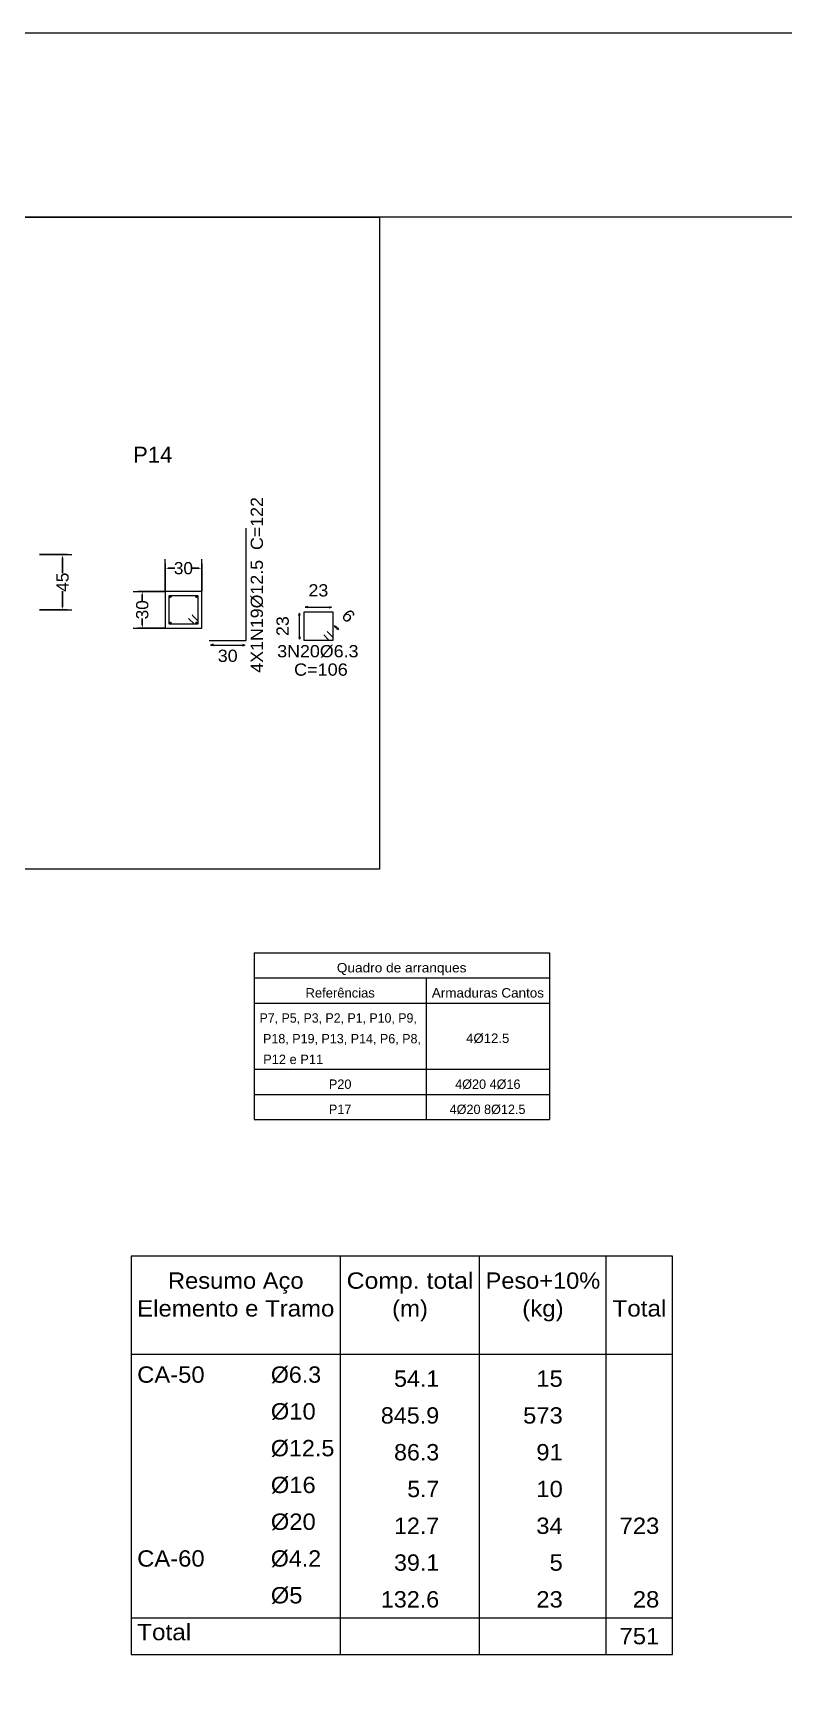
# Model space of a CAD drawing. Header units: millimetres. Extents: x 0 to 84, y 0 to 59.4.
# Drawn here: x 55.46 to 67.7, y 32.37 to 59.4 of the extents above; entities that cross this region are included whole.
import ezdxf
from ezdxf.enums import TextEntityAlignment as Align

# ---------------------------------------------------------------- set-up
doc = ezdxf.new("R2010")
doc.units = ezdxf.units.MM
for name, color, linetype, lineweight in [('FUN_COTAS', 2, 'Continuous', 0), ('FUN_DES_ARMADURAS', 4, 'Continuous', 0), ('FUN_GEOMETRIA', 2, 'Continuous', 0), ('FUN_QUADRO_ARRANQUE', 1, 'Continuous', 9), ('FUN_TXT_ARMADURAS', 3, 'Continuous', 0), ('QUAD_BORDA', 1, 'Continuous', 20), ('QUAD_LIMITES', 2, 'Continuous', 0), ('TABELAS', 1, 'Continuous', 9), ('TEXTO_TABELAS', 1, 'Continuous', 0)]:
    doc.layers.add(name, color=color, linetype=linetype, lineweight=lineweight)
doc.styles.add('CYPETXT', font='arial.ttf', dxfattribs={"height": 0.2})
doc.styles.add('CYPETXT_0.3', font='arial.ttf', dxfattribs={"height": 0.2})
doc.dimstyles.new('cype_arrow', dxfattribs={"dimtxt": 0.18, "dimasz": 0.05, "dimexe": 0.075, "dimexo": 0.075, "dimgap": 0, "dimtad": 0, "dimdec": 4, "dimzin": 0, "dimdsep": 46, "dimtxsty": 'CYPETXT_0.3', "dimcen": 0.09, "dimadec": 0, "dimazin": 0, "dimtfac": 1, "dimtdec": 4, "dimtofl": 0, "dimtmove": 2, "dimatfit": 3, "dimfxl": 1, "dimtolj": 1, "dimtzin": 0, "dimarcsym": 0})

# ---------------------------------------------------------------- blocks, each defined once
blk = doc.blocks.new('*D45')
at = {"layer": 'Defpoints', "color": 0}
for p in [(55.486, 50.893), (55.936, 50.893), (55.486, 49.993)]:
    blk.add_point(p, dxfattribs=at)
at = {"layer": 'FUN_COTAS', "color": 0, "lineweight": -2, "transparency": 16777216}
for p, q in [((55.561, 50.893), (56.011, 50.893)), ((55.936, 50.843), (55.936, 50.591)), ((55.936, 50.043), (55.936, 50.295)), ((55.561, 49.993), (56.011, 49.993))]:
    blk.add_line(p, q, dxfattribs=at)
at = {"layer": 'FUN_COTAS', "color": 0, "transparency": 16777216}
for points in [[(55.928, 50.843), (55.944, 50.843), (55.936, 50.893)], [(55.928, 50.043), (55.944, 50.043), (55.936, 49.993)]]:
    blk.add_solid(points, dxfattribs=at)
at = {"layer": 'FUN_COTAS', "color": 0, "transparency": 16777216, "insert": (55.936, 50.443), "char_height": 0.2, "attachment_point": 5, "rotation": 90, "style": 'CYPETXT_0.3'}
blk.add_mtext('\\A1;45', dxfattribs=at)
blk = doc.blocks.new('*D48')
at = {"layer": 'Defpoints', "color": 0}
for p in [(58.207, 50.671), (57.607, 50.221), (58.207, 50.221)]:
    blk.add_point(p, dxfattribs=at)
at = {"layer": 'FUN_COTAS', "color": 0, "lineweight": -2, "transparency": 16777216}
for p, q in [((57.607, 50.296), (57.607, 50.746)), ((57.657, 50.671), (57.765, 50.671)), ((58.157, 50.671), (58.05, 50.671)), ((58.207, 50.296), (58.207, 50.746))]:
    blk.add_line(p, q, dxfattribs=at)
at = {"layer": 'FUN_COTAS', "color": 0, "transparency": 16777216}
for points in [[(57.657, 50.679), (57.657, 50.662), (57.607, 50.671)], [(58.157, 50.679), (58.157, 50.662), (58.207, 50.671)]]:
    blk.add_solid(points, dxfattribs=at)
at = {"layer": 'FUN_COTAS', "color": 0, "transparency": 16777216, "insert": (57.907, 50.671), "char_height": 0.2, "attachment_point": 5, "style": 'CYPETXT_0.3'}
blk.add_mtext('\\A1;30', dxfattribs=at)
blk = doc.blocks.new('*D49')
at = {"layer": 'Defpoints', "color": 0}
for p in [(57.236, 50.293), (57.686, 50.293), (57.686, 49.693)]:
    blk.add_point(p, dxfattribs=at)
at = {"layer": 'FUN_COTAS', "color": 0, "lineweight": -2, "transparency": 16777216}
for p, q in [((57.611, 50.293), (57.161, 50.293)), ((57.236, 50.243), (57.236, 50.136)), ((57.236, 49.743), (57.236, 49.85)), ((57.611, 49.693), (57.161, 49.693))]:
    blk.add_line(p, q, dxfattribs=at)
at = {"layer": 'FUN_COTAS', "color": 0, "transparency": 16777216}
for points in [[(57.228, 50.243), (57.244, 50.243), (57.236, 50.293)], [(57.228, 49.743), (57.244, 49.743), (57.236, 49.693)]]:
    blk.add_solid(points, dxfattribs=at)
at = {"layer": 'FUN_COTAS', "color": 0, "transparency": 16777216, "insert": (57.236, 49.993), "char_height": 0.2, "attachment_point": 5, "rotation": 90, "style": 'CYPETXT_0.3'}
blk.add_mtext('\\A1;30', dxfattribs=at)

msp = doc.modelspace()

# ---------------------------------------------------------------- hatches: boundary and pattern name
at = {"layer": 'FUN_DES_ARMADURAS', "true_color": 0x000000}
h = msp.add_hatch(color=18, dxfattribs=at)
edge = h.paths.add_edge_path(flags=0)
edge.add_arc((57.9957, 49.84812), 0.0016, 0, 360)
h = msp.add_hatch(color=18, dxfattribs=at)
edge = h.paths.add_edge_path(flags=0)
edge.add_arc((58.052, 49.90441), 0.0016, 0, 360)

# ---------------------------------------------------------------- linework, layer by layer
at = {"layer": 'FUN_COTAS', "color": 18, "true_color": 0x000000}
for p, q in [((55.78614, 50.89272), (56.08614, 50.89272)), ((57.60739, 50.52082), (57.60739, 50.82082)), ((58.20739, 50.52082), (58.20739, 50.82082)), ((57.08614, 50.29272), (57.38614, 50.29272)), ((55.78614, 49.99272), (56.08614, 49.99272)), ((57.08614, 49.69272), (57.38614, 49.69272))]:
    msp.add_line(p, q, dxfattribs=at)
at = {"layer": 'FUN_DES_ARMADURAS', "color": 18, "true_color": 0x000000}
for p, q in [((57.67374, 50.20762), (57.71124, 50.20762)), ((57.67374, 50.20762), (57.71124, 50.20762)), ((57.69249, 50.18887), (57.69249, 50.22637)), ((57.69249, 50.18887), (57.69249, 50.22637)), ((58.10354, 50.20762), (58.14104, 50.20762)), ((58.10354, 50.20762), (58.14104, 50.20762)), ((58.12229, 50.18887), (58.12229, 50.22637)), ((58.12229, 50.18887), (58.12229, 50.22637)), ((57.67374, 49.77782), (57.71124, 49.77782)), ((57.67374, 49.77782), (57.71124, 49.77782)), ((57.69249, 49.75907), (57.69249, 49.79657)), ((57.69249, 49.75907), (57.69249, 49.79657)), ((58.10354, 49.77782), (58.14104, 49.77782)), ((58.10354, 49.77782), (58.14104, 49.77782)), ((58.12229, 49.75907), (58.12229, 49.79657)), ((58.12229, 49.75907), (58.12229, 49.79657))]:
    msp.add_line(p, q, dxfattribs=at)
for points in [[(58.32939, 49.49272), (58.92939, 49.49272), (58.92939, 51.32342)], [(58.052, 49.90441), (58.13802, 49.8184), (58.14029, 49.81499), (58.14109, 49.81097), (58.14109, 49.76952), (58.13969, 49.76427), (58.13585, 49.76043), (58.1306, 49.75902), (57.68419, 49.75902), (57.67894, 49.76043), (57.6751, 49.76427), (57.67369, 49.76952), (57.67369, 50.21592), (57.6751, 50.22117), (57.67894, 50.22502), (57.68419, 50.22642), (58.13059, 50.22642), (58.13584, 50.22502), (58.13969, 50.22117), (58.14109, 50.21593), (58.14109, 49.76952), (58.13969, 49.76427), (58.13585, 49.76043), (58.1306, 49.75902), (58.08915, 49.75902), (58.08513, 49.75982), (58.08172, 49.7621), (57.9957, 49.84812)], [(60.253, 49.63811), (60.34209, 49.54902), (60.34209, 49.49272), (59.87469, 49.49272), (59.87469, 49.96012), (60.34209, 49.96012), (60.34209, 49.49272), (60.2858, 49.49272), (60.1967, 49.58182)]]:
    msp.add_lwpolyline(points, dxfattribs=at)
for centre, radius in [((57.69249, 50.20762), 0.0125), ((57.69249, 50.20762), 0.0125), ((58.12229, 50.20762), 0.0125), ((58.12229, 50.20762), 0.0125), ((57.69249, 49.77782), 0.0125), ((57.69249, 49.77782), 0.0125), ((57.9957, 49.84812), 0.0016), ((58.052, 49.90441), 0.0016), ((58.12229, 49.77782), 0.0125), ((58.12229, 49.77782), 0.0125)]:
    msp.add_circle(centre, radius, dxfattribs=at)
at = {"layer": 'FUN_GEOMETRIA', "color": 18, "true_color": 0x000000}
msp.add_lwpolyline([(57.60739, 49.69272), (58.20739, 49.69272), (58.20739, 50.29272), (57.60739, 50.29272), (57.60739, 49.69272)], close=True, dxfattribs=at)
at = {"layer": 'FUN_QUADRO_ARRANQUE'}
for p, q in [((59.05879, 44.39764), (63.87879, 44.39764)), ((59.05879, 44.39764), (59.05879, 41.67764)), ((63.87879, 44.39764), (63.87879, 41.67764)), ((59.05879, 43.98764), (63.87879, 43.98764)), ((61.86879, 43.98764), (61.86879, 41.67764)), ((59.05879, 43.57764), (63.87879, 43.57764)), ((59.05879, 42.49764), (63.87879, 42.49764)), ((59.05879, 42.08764), (63.87879, 42.08764)), ((59.05879, 41.67764), (63.87879, 41.67764))]:
    msp.add_line(p, q, dxfattribs=at)
at = {"layer": 'FUN_TXT_ARMADURAS', "color": 18, "true_color": 0x000000}
for p, q in [((59.93489, 50.04762), (59.89489, 50.03512)), ((59.93489, 50.02262), (59.89489, 50.03512)), ((59.89489, 50.03512), (60.32189, 50.03512)), ((60.28189, 50.04762), (60.32189, 50.03512)), ((60.28189, 50.02262), (60.32189, 50.03512)), ((59.78719, 49.89992), (59.79969, 49.93992)), ((59.81219, 49.89992), (59.79969, 49.93992)), ((59.79969, 49.51292), (59.79969, 49.93992)), ((60.39279, 49.69277), (60.37335, 49.7299)), ((60.41047, 49.71045), (60.37335, 49.7299)), ((60.37335, 49.7299), (60.43388, 49.66937)), ((59.78719, 49.55292), (59.79969, 49.51292)), ((59.81219, 49.55292), (59.79969, 49.51292)), ((60.39675, 49.68881), (60.43388, 49.66937)), ((60.41443, 49.70649), (60.43388, 49.66937)), ((58.38959, 49.43022), (58.34959, 49.41772)), ((58.38959, 49.40522), (58.34959, 49.41772)), ((58.34959, 49.41772), (58.90919, 49.41772)), ((58.86919, 49.43022), (58.90919, 49.41772)), ((58.86919, 49.40522), (58.90919, 49.41772))]:
    msp.add_line(p, q, dxfattribs=at)
at = {"layer": 'QUAD_BORDA', "color": 18, "true_color": 0x000000}
msp.add_lwpolyline([(3, 3), (81, 3), (81, 56.4), (3, 56.4), (3, 3)], close=True, dxfattribs=at)
at = {"layer": 'QUAD_LIMITES', "color": 18, "true_color": 0x000000}
for points in [[(0, 0), (84, 0), (84, 59.4), (0, 59.4), (0, 0)], [(43.24138, 56.4), (61.10741, 56.4), (61.10741, 45.76201), (43.24138, 45.76201)]]:
    msp.add_lwpolyline(points, close=True, dxfattribs=at)
at = {"layer": 'TABELAS'}
for p, q in [((60.46879, 32.95065), (60.46879, 39.45065)), ((62.73679, 32.95065), (62.73679, 39.45065)), ((64.80479, 32.95065), (64.80479, 39.45065)), ((57.05279, 37.85065), (65.88479, 37.85065))]:
    msp.add_line(p, q, dxfattribs=at)
msp.add_lwpolyline([(57.05279, 32.95065), (65.88479, 32.95065), (65.88479, 39.45065), (57.05279, 39.45065), (57.05279, 32.95065)], close=True, dxfattribs=at)
at = {"layer": 'TEXTO_TABELAS'}
msp.add_line((57.05279, 33.55065), (65.88479, 33.55065), dxfattribs=at)

# ---------------------------------------------------------------- texts
at = {"layer": 'FUN_QUADRO_ARRANQUE', "style": 'CYPETXT'}
for s, height, width, p, p2 in [('Quadro de arranques', 0.1533333, 1.038638, (60.40879, 44.07764), (62.52379, 44.07764)), ('Referências', 0.1533333, 0.988196, (59.89879, 43.66764), (61.02829, 43.66764)), ('Armaduras Cantos', 0.1533333, 1.024319, (61.95879, 43.66764), (63.78804, 43.66764)), ('P7, P5, P3, P2, P1, P10, P9,', 0.1533333, 0.940648, (59.14879, 43.25764), (61.71379, 43.25764)), (' P18, P19, P13, P14, P6, P8,', 0.1533333, 0.952865, (59.14879, 42.92014), (61.78129, 42.92014)), ('4%%c12.5', 0.153333, 1.002269, (62.51879, 42.92764), (63.22304, 42.92764)), (' P12 e P11', 0.153333, 0.978588, (59.14879, 42.58264), (60.18604, 42.58264)), ('P20', 0.153333, 0.968156, (60.27879, 42.17764), (60.64779, 42.17764)), ('4%%c20^J4%%c16', 0.1533333, 1.017631, (62.33879, 42.17764), (63.40529, 42.17764)), ('P17', 0.153333, 0.968156, (60.27879, 41.76764), (60.64779, 41.76764)), ('4%%c20^J8%%c12.5', 0.1533333, 1.008832, (62.24879, 41.76764), (63.48629, 41.76764))]:
    msp.add_text(s, height=height, dxfattribs=dict(at, width=width)).set_placement(p, p2, align=Align.FIT)
at = {"layer": 'FUN_TXT_ARMADURAS', "color": 18, "true_color": 0x000000, "style": 'CYPETXT'}
for s, height, width, p, p2 in [('P14', 0.26, 0.989671, (57.08614, 52.39357), (57.72574, 52.39357)), ('23', 0.2, 1.042546, (59.94639, 50.21012), (60.27039, 50.21012)), ('30', 0.2, 1.042546, (58.46739, 49.14272), (58.79139, 49.14272)), ('3N20%%c6.3', 0.2, 1.041086, (59.43639, 49.21772), (60.76239, 49.21772)), (' C=106', 0.2, 1.053117, (59.62989, 48.91772), (60.58689, 48.91772))]:
    msp.add_text(s, height=height, dxfattribs=dict(at, width=width)).set_placement(p, p2, align=Align.FIT)
for s, rotation, width, p, p2 in [('4X1N19%%c12.5  C=122', 90, 1.039112, (59.20439, 48.96657), (59.20439, 51.83157)), ('23', 90, 1.042546, (59.62469, 49.56442), (59.62469, 49.88842)), ('6', 315, 1.042546, (60.47008, 49.88065), (60.58463, 49.7661))]:
    msp.add_text(s, height=0.2, rotation=rotation, dxfattribs=dict(at, width=width)).set_placement(p, p2, align=Align.FIT)
at = {"layer": 'TEXTO_TABELAS', "style": 'CYPETXT'}
for s, height, width, p, p2 in [('Comp. total', 0.2666667, 1.085641, (60.56879, 38.91731), (62.63679, 38.91731)), ('Resumo Aço', 0.266667, 1.037229, (57.65479, 38.91731), (59.86679, 38.91731)), ('Peso+10%', 0.266667, 1.030747, (62.83679, 38.91731), (64.70479, 38.91731)), ('Elemento e Tramo', 0.2666667, 1.049505, (57.15279, 38.46398), (60.36879, 38.46398)), ('(m)', 0.266667, 1.045779, (61.31079, 38.46398), (61.89479, 38.46398)), ('(kg)', 0.266667, 1.053675, (63.43279, 38.46398), (64.10879, 38.46398)), ('Total', 0.266667, 1.062552, (64.90479, 38.46398), (65.78479, 38.46398)), ('CA-50', 0.266667, 1.041731, (57.15279, 37.38398), (58.25279, 37.38398)), ('%%c6.3', 0.266667, 1.015304, (59.33279, 37.38398), (60.15279, 37.38398)), ('54.1', 0.266667, 1.015093, (61.34279, 37.31731), (62.07879, 37.31731)), ('15', 0.266667, 1.042546, (63.66279, 37.31731), (64.09479, 37.31731)), ('%%c10', 0.266667, 1.039569, (59.33279, 36.78398), (60.06479, 36.78398)), ('845.9', 0.266667, 1.021194, (61.12679, 36.71731), (62.07879, 36.71731)), ('573', 0.266667, 1.042546, (63.44679, 36.71731), (64.09479, 36.71731)), ('%%c12.5', 0.266667, 1.020866, (59.33279, 36.18398), (60.36879, 36.18398)), ('86.3', 0.266667, 1.015093, (61.34279, 36.11731), (62.07879, 36.11731)), ('91', 0.266667, 1.042546, (63.66279, 36.11731), (64.09479, 36.11731)), ('%%c16', 0.266667, 1.039569, (59.33279, 35.58398), (60.06479, 35.58398)), ('5.7', 0.266667, 1.00411, (61.55879, 35.51731), (62.07879, 35.51731)), ('10', 0.266667, 1.042546, (63.66279, 35.51731), (64.09479, 35.51731)), ('%%c20', 0.266667, 1.039569, (59.33279, 34.98398), (60.06479, 34.98398)), ('12.7', 0.266667, 1.015093, (61.34279, 34.91731), (62.07879, 34.91731)), ('34', 0.266667, 1.042546, (63.66279, 34.91731), (64.09479, 34.91731)), ('723', 0.266667, 1.042546, (65.02079, 34.91731), (65.66879, 34.91731)), ('CA-60', 0.266667, 1.041731, (57.15279, 34.38398), (58.25279, 34.38398)), ('%%c4.2', 0.266667, 1.015304, (59.33279, 34.38398), (60.15279, 34.38398)), ('39.1', 0.266667, 1.015093, (61.34279, 34.31731), (62.07879, 34.31731)), ('5', 0.26667, 1.042546, (63.87879, 34.31731), (64.09479, 34.31731)), ('%%c5', 0.266667, 1.038327, (59.33279, 33.78398), (59.84879, 33.78398)), ('132.6', 0.266667, 1.021194, (61.12679, 33.71731), (62.07879, 33.71731)), ('23', 0.266667, 1.042546, (63.66279, 33.71731), (64.09479, 33.71731)), ('28', 0.266667, 1.042546, (65.23679, 33.71731), (65.66879, 33.71731)), ('Total', 0.266667, 1.062552, (57.15279, 33.18398), (58.03279, 33.18398)), ('751', 0.266667, 1.042546, (65.02079, 33.11731), (65.66879, 33.11731))]:
    msp.add_text(s, height=height, dxfattribs=dict(at, width=width)).set_placement(p, p2, align=Align.FIT)

# ---------------------------------------------------------------- dimensions: what is measured, and where the dimension line sits
at = {"layer": 'FUN_COTAS', "color": 18, "true_color": 0x000000}
for p1, p2, distance, text, picture, middle in [((55.48614, 49.99272), (55.48614, 50.89272), -0.45, '45', '*D45', (55.93614, 50.44272)), ((57.60739, 50.22082), (58.20739, 50.22082), 0.45, '30', '*D48', (57.90739, 50.67082)), ((57.68614, 49.69272), (57.68614, 50.29272), 0.45, '30', '*D49', (57.23614, 49.99272))]:
    dim = msp.add_aligned_dim(p1=p1, p2=p2, distance=distance, text=text, dimstyle='cype_arrow', dxfattribs=at)
    dim.commit()
    dim.dimension.update_dxf_attribs({"geometry": picture, "text_midpoint": middle})

doc.saveas('drawing.dxf')
